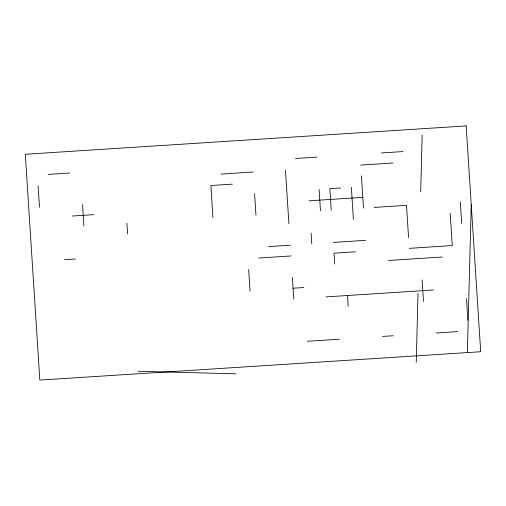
<?xml version="1.0" encoding="UTF-8"?>
<svg xmlns="http://www.w3.org/2000/svg" width="506" height="506" viewBox="0 0 506 506"><rect width="100%" height="100%" fill="white"/><g stroke="black" fill="none" stroke-linecap="round" stroke-linejoin="round"><path stroke-width="0.76" d="M416.229 362.226L418.032 293.385M420.688 191.85L422.175 135.096M467.367 352.581L471.244 204.702M48.19 174.399L69.695 173.014M295.51 158.486L317.015 157.1M381.53 152.951L403.035 151.566M220.926 174.083L253.19 172.008M360.715 165.089L392.979 163.014M232.374 184.146L210.869 185.525L212.944 217.789M340.595 187.979L329.842 188.668L331.228 210.173M72.466 216.024L93.971 214.645M309.027 200.806L362.796 197.346M374.238 207.409L406.495 205.335L408.57 237.592M64.477 259.73L75.23 259.04M268.781 246.586L290.292 245.201M333.302 242.437L365.56 240.356M258.724 258.028L290.982 255.954M355.497 251.805L333.992 253.19L334.687 263.942M409.265 248.345L452.275 245.581L450.201 213.317M388.45 260.482L442.212 257.023M293.056 288.211L303.809 287.522M326.009 296.889L433.534 289.976M307.268 341.284L339.526 339.21M382.542 336.446L393.295 335.75M436.305 332.986L457.81 331.601M138.03 371.259L235.973 373.826M460.264 201.875L461.643 223.38M466.488 298.654L467.873 320.159M422.093 279.913L423.478 301.418M361.41 175.841L363.485 208.099M351.347 187.283L353.422 219.547M347.514 295.51L348.204 306.263M319.09 189.364L320.475 210.869M311.101 233.064L311.797 243.816M285.447 169.934L288.907 223.696M292.367 277.459L293.746 298.97M254.569 193.513L255.954 215.018M248.661 269.477L250.046 290.982M126.917 223.323L127.613 234.076M82.522 204.582L83.907 226.087M38.127 185.841L39.512 207.346M466.171 125.912L25.3 154.273L39.829 380.088L480.7 351.727L466.171 125.912"/></g></svg>
